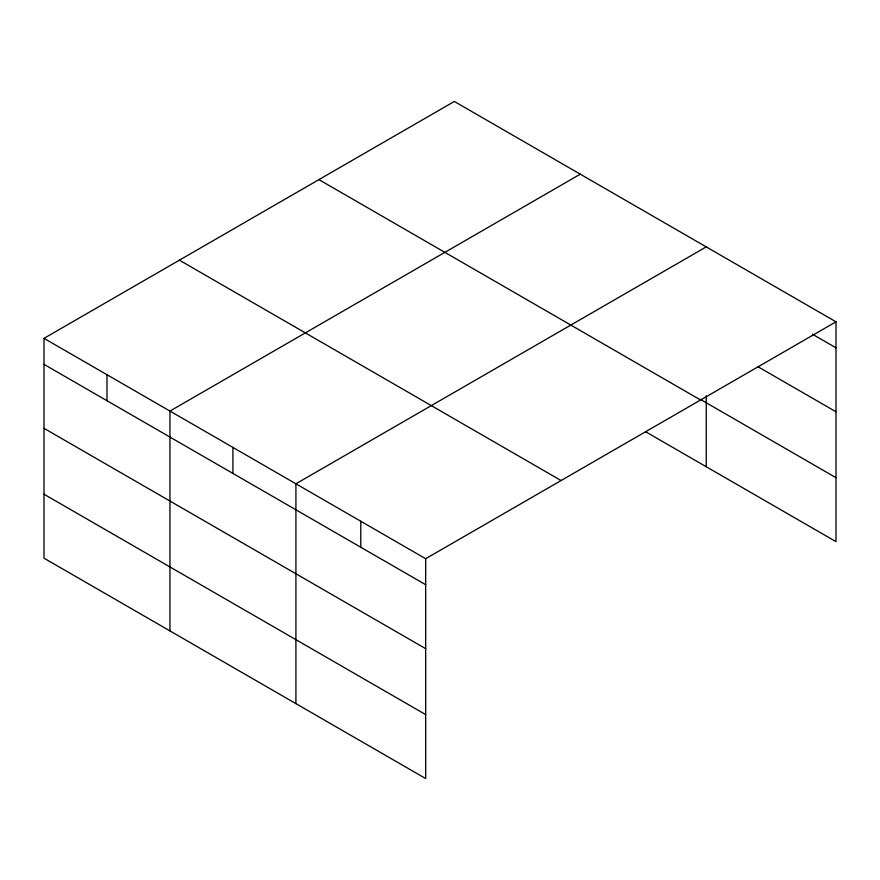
<?xml version="1.0" encoding="UTF-8"?>
<svg xmlns="http://www.w3.org/2000/svg" width="880" height="880" viewBox="0 0 880 880"><rect width="100%" height="100%" fill="white"/><g stroke="black" fill="none" stroke-linecap="round" stroke-linejoin="round"><path stroke-width="1.32" d="M645.634 431.739L836 541.651L836 321.816L454.322 101.453L44 338.349L44 558.184L425.678 778.547L425.678 558.712L44 338.349M580.283 174.174L169.95 411.07L169.95 630.905M706.233 246.895L295.911 483.791L295.911 703.626M425.678 558.712L836 321.816M812.405 334.191L836 347.809M758.142 366.828L836 411.774M700.293 399.333L836 477.686M318.923 179.63L700.59 399.993M179.41 260.172L561.077 480.535M44 364.353L425.678 584.716M44 428.318L425.678 648.681M44 494.219L425.678 714.582M706.233 395.89L706.233 466.73M360.789 521.246L360.789 547.25M232.925 447.425L232.925 473.429M106.975 374.715L106.975 400.708"/></g></svg>
